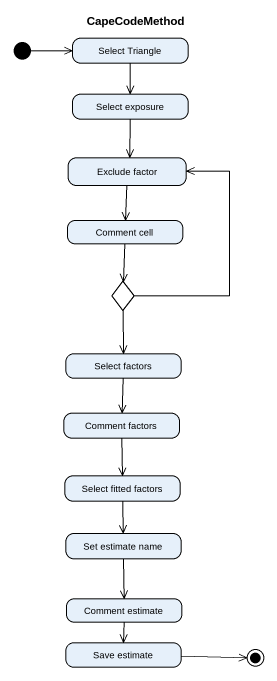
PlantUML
@startuml
title CapeCodeMethod
hide empty description
state "Select Triangle" as Select_Triangle
state "Select exposure" as Select_exposure
state "Exclude factor" as Exclude_factor
state "Comment cell" as Comment_cell
state choice1 <<choice>>
state "Select factors" as Select_factors
state "Comment factors" as Comment_factors
state "Select fitted factors" as Select_fitted_factors
state "Set estimate name" as Set_estimate_name
state "Comment estimate" as Comment_estimate
state "Save estimate" as Save_estimate
[*] -right-> Select_Triangle
Select_Triangle --> Select_exposure
Select_exposure --> Exclude_factor
Exclude_factor --> Comment_cell
Comment_cell --> choice1
choice1 -up-> Exclude_factor
choice1 --> Select_factors
Select_factors --> Comment_factors
Comment_factors --> Select_fitted_factors
Select_fitted_factors --> Set_estimate_name
Set_estimate_name --> Comment_estimate
Comment_estimate --> Save_estimate
Save_estimate -right-> [*]
@enduml
